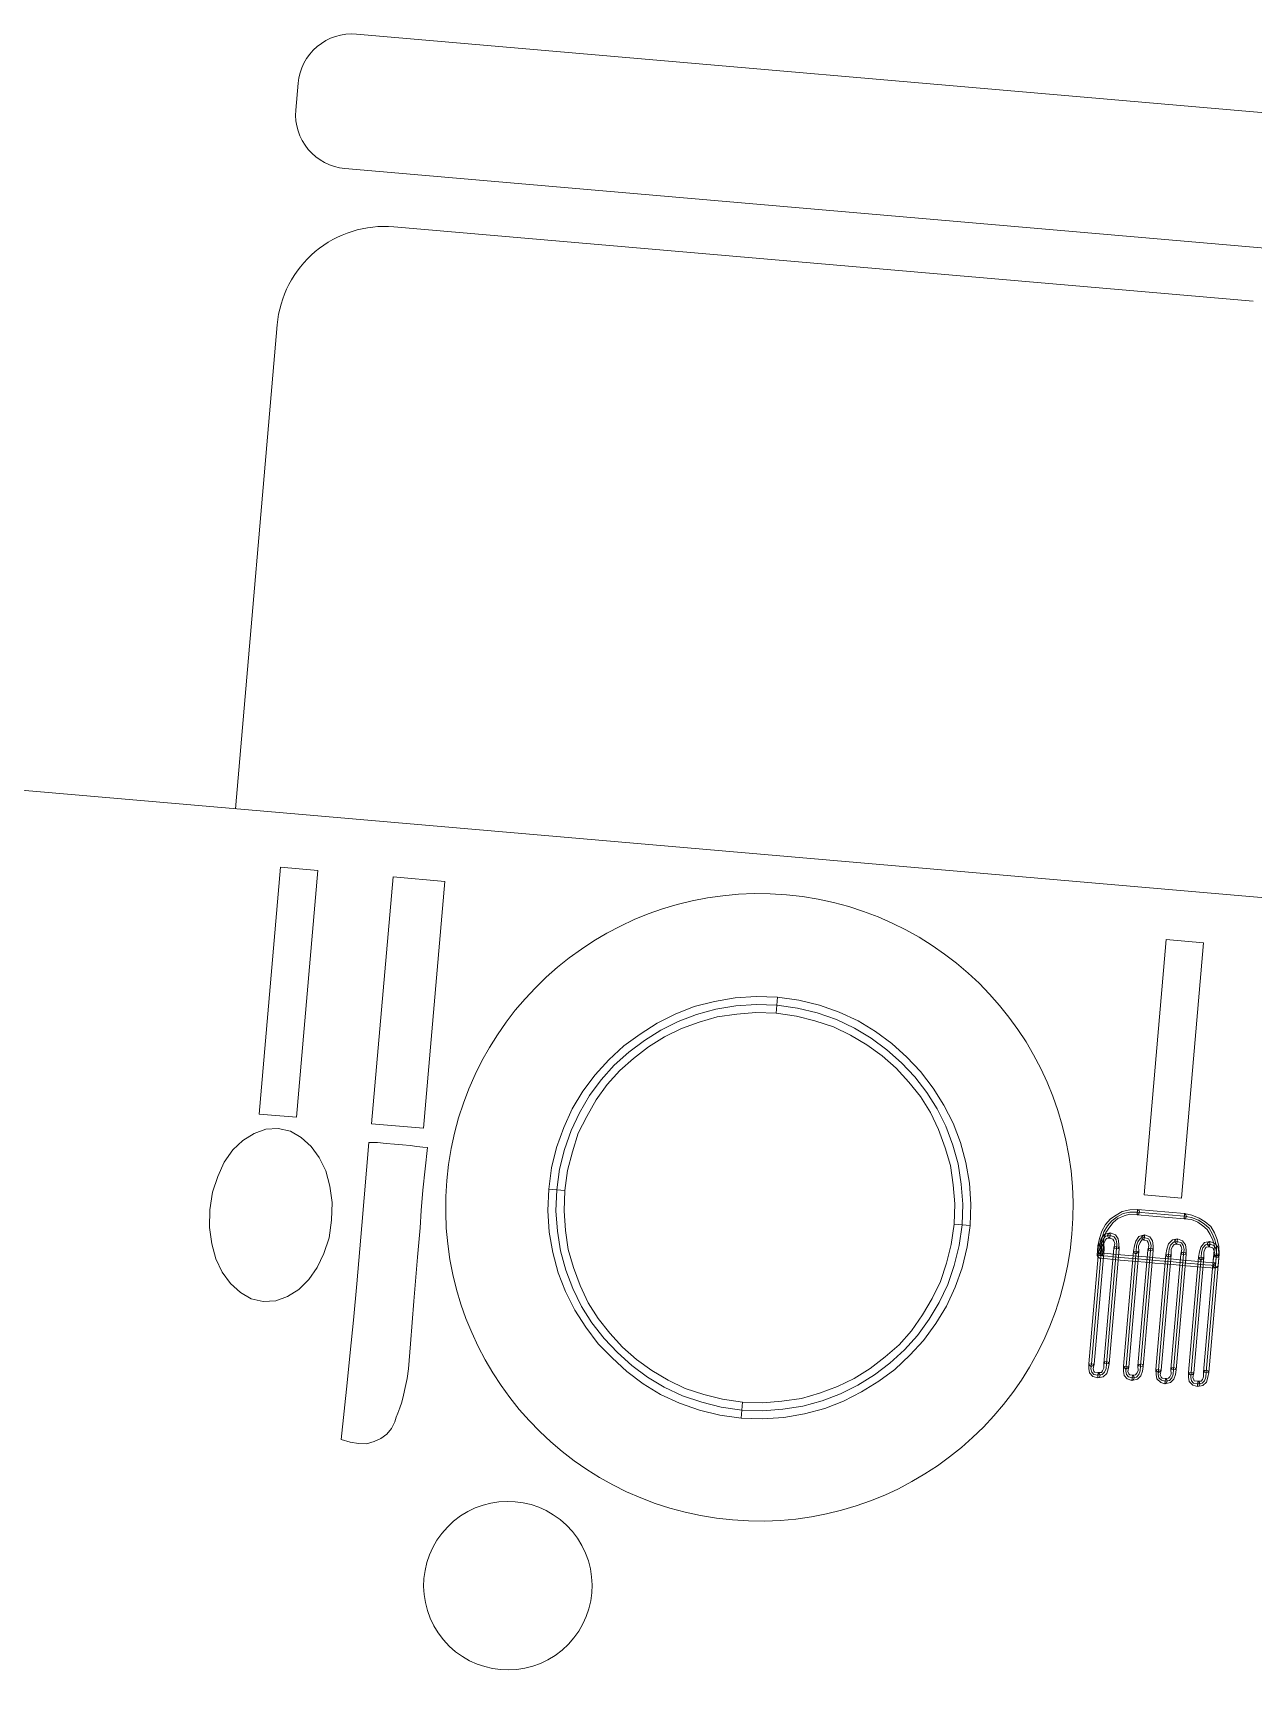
# Model space of a CAD drawing. Header units: millimetres. Extents: x 27 to 3754, y 31 to 1224.
# Drawn here: x 257 to 303.7, y 888.8 to 951.8 of the extents above; entities that cross this region are included whole.
import ezdxf

# ---------------------------------------------------------------- set-up
doc = ezdxf.new("R2010")
doc.units = ezdxf.units.MM
doc.layers.add('forniture', color=253, linetype='Continuous', lineweight=9)
doc.styles.add('DIM', font='Arial')

# ---------------------------------------------------------------- blocks, each defined once
blk = doc.blocks.new('b62', base_point=(157.3746, 791.9181))
at = {"layer": 'forniture'}
for p, q in [((306.377178, 948.571141), (269.386496, 951.772097)), ((267.153627, 949.89489), (267.064712, 948.867371)), ((305.932601, 943.433546), (268.941919, 946.634502)), ((303.699732, 941.556339), (270.819126, 944.401634)), ((266.353388, 940.64722), (264.75127, 922.132925)), ((369.558203, 913.063549), (201.045095, 927.645683)), ((266.478786, 919.895826), (265.660948, 910.444775)), ((267.90767, 919.772178), (266.478786, 919.895826)), ((266.478786, 919.895826), (266.478786, 919.895826)), ((267.089832, 910.321128), (267.90767, 919.772178)), ((270.785852, 919.523117), (269.968014, 910.072067)), ((272.765877, 919.351778), (270.785852, 919.523117)), ((270.785852, 919.523117), (270.785852, 919.523117)), ((271.948039, 909.900728), (272.765877, 919.351778)), ((300.377891, 917.12692), (299.531791, 907.349268)), ((301.806776, 917.003273), (300.377891, 917.12692)), ((300.377891, 917.12692), (300.377891, 917.12692)), ((300.960675, 907.225621), (301.806776, 917.003273)), ((283.08291, 914.757214), (282.30468, 914.557206)), ((283.876254, 914.894218), (283.08291, 914.757214)), ((284.682945, 914.947805), (283.876254, 914.894218)), ((284.676862, 914.639849), (283.910996, 914.582729)), ((285.476488, 914.611785), (284.676862, 914.639849)), ((285.502984, 914.917974), (284.682945, 914.947805)), ((285.449992, 914.305595), (285.502984, 914.917974)), ((285.502984, 914.917974), (285.449992, 914.305595)), ((286.269048, 914.50207), (285.476488, 914.611785)), ((285.476488, 914.611785), (285.476488, 914.611785)), ((286.315956, 914.806493), (285.502984, 914.917974)), ((285.502984, 914.917974), (285.502984, 914.917974)), ((287.101451, 914.615128), (286.315956, 914.806493)), ((287.859467, 914.343879), (287.101451, 914.615128)), ((281.580621, 914.270249), (280.892089, 913.918521)), ((281.700547, 913.99252), (281.034194, 913.659438)), ((282.30468, 914.557206), (281.580621, 914.270249)), ((282.402426, 914.260831), (281.700547, 913.99252)), ((283.139831, 914.464372), (282.402426, 914.260831)), ((282.500172, 913.964456), (283.196752, 914.171529)), ((283.910996, 914.582729), (283.139831, 914.464372)), ((283.196752, 914.171529), (283.945738, 914.271241)), ((283.945738, 914.271241), (284.670779, 914.331893)), ((284.670779, 914.331893), (285.449992, 914.305595)), ((285.449992, 914.305595), (285.449992, 914.305595)), ((285.449992, 914.305595), (286.222139, 914.197647)), ((286.222139, 914.197647), (286.925983, 914.013348)), ((287.013717, 914.314238), (286.269048, 914.50207)), ((286.925983, 914.013348), (287.646707, 913.786457)), ((287.753087, 914.065168), (287.013717, 914.314238)), ((288.444566, 913.73798), (287.753087, 914.065168)), ((288.591771, 914.013159), (287.859467, 914.343879)), ((289.255772, 913.606087), (288.591771, 914.013159)), ((280.239083, 913.502022), (279.625136, 913.061577)), ((280.892089, 913.918521), (280.239083, 913.502022)), ((281.034194, 913.659438), (280.403367, 913.261585)), ((280.56765, 913.021149), (281.176298, 913.400355)), ((281.176298, 913.400355), (281.820472, 913.714791)), ((281.820472, 913.714791), (282.500172, 913.964456)), ((287.646707, 913.786457), (288.297361, 913.462801)), ((288.297361, 913.462801), (288.924069, 913.100087)), ((289.089921, 913.353087), (288.444566, 913.73798)), ((289.689151, 912.910489), (289.089921, 913.353087)), ((289.873649, 913.141309), (289.255772, 913.606087)), ((279.625136, 913.061577), (279.043182, 912.515537)), ((279.809832, 912.819375), (279.251824, 912.312393)), ((280.403367, 913.261585), (279.809832, 912.819375)), ((279.994528, 912.577172), (280.56765, 913.021149)), ((288.924069, 913.100087), (289.504653, 912.679668)), ((290.242257, 912.410186), (289.689151, 912.910489)), ((290.445401, 912.618827), (289.873649, 913.141309)), ((279.043182, 912.515537), (278.5207, 911.943785)), ((279.251824, 912.312393), (278.751521, 911.759287)), ((278.982341, 911.57479), (279.460465, 912.109249)), ((279.460465, 912.109249), (279.994528, 912.577172)), ((289.504653, 912.679668), (290.039113, 912.201544)), ((290.039113, 912.201544), (290.527448, 911.665715)), ((290.751005, 911.87259), (290.242257, 912.410186)), ((290.974561, 912.079465), (290.445401, 912.618827)), ((278.5207, 911.943785), (278.055923, 911.325909)), ((278.751521, 911.759287), (278.308922, 911.160057)), ((278.561922, 910.994206), (278.982341, 911.57479)), ((290.527448, 911.665715), (290.973192, 911.113006)), ((291.213628, 911.277289), (290.751005, 911.87259)), ((291.454065, 911.441572), (290.974561, 912.079465)), ((278.055923, 911.325909), (277.647085, 910.641495)), ((278.308922, 911.160057), (277.922263, 910.49429)), ((278.197442, 910.347084), (278.561922, 910.994206)), ((290.973192, 911.113006), (291.352398, 910.504358)), ((291.611481, 910.646462), (291.213628, 911.277289)), ((291.870563, 910.788566), (291.454065, 911.441572)), ((265.660948, 910.444775), (267.089832, 910.321128)), ((277.647085, 910.641495), (277.31813, 909.929603)), ((277.922263, 910.49429), (277.596842, 909.823223)), ((277.875553, 909.716843), (278.197442, 910.347084)), ((291.352398, 910.504358), (291.666834, 909.860183)), ((291.944563, 909.980109), (291.611481, 910.646462)), ((292.222292, 910.100034), (291.870563, 910.788566)), ((265.473115, 909.700106), (265.038367, 909.429245)), ((265.919445, 909.867139), (265.473115, 909.700106)), ((266.394234, 909.88775), (265.919445, 909.867139)), ((266.858426, 909.785885), (266.394234, 909.88775)), ((266.394234, 909.88775), (266.394234, 909.88775)), ((267.269427, 909.544664), (266.858426, 909.785885)), ((269.968014, 910.072067), (271.948039, 909.900728)), ((277.31813, 909.929603), (277.046881, 909.171587)), ((277.596842, 909.823223), (277.347771, 909.083853)), ((277.648662, 908.996119), (277.875553, 909.716843)), ((291.666834, 909.860183), (291.914732, 909.160071)), ((292.211108, 909.257817), (291.944563, 909.980109)), ((292.507483, 909.355563), (292.222292, 910.100034)), ((264.657791, 909.071433), (264.32962, 908.606259)), ((265.038367, 909.429245), (264.657791, 909.071433)), ((267.651184, 909.203147), (267.269427, 909.544664)), ((267.964638, 908.785278), (267.651184, 909.203147)), ((269.773512, 908.299701), (269.865365, 909.361158)), ((269.865365, 909.361158), (270.193733, 909.353308)), ((270.193733, 909.353308), (270.520335, 909.325046)), ((270.520335, 909.325046), (270.846938, 909.296784)), ((270.846938, 909.296784), (271.153127, 909.270288)), ((271.153127, 909.270288), (271.438904, 909.245559)), ((271.438904, 909.245559), (271.702502, 909.202183)), ((271.702502, 909.202183), (271.927041, 909.182753)), ((271.927041, 909.182753), (272.110755, 909.166855)), ((272.110755, 909.166855), (272.019686, 908.352116)), ((277.046881, 909.171587), (276.855516, 908.386092)), ((277.347771, 909.083853), (277.159939, 908.339184)), ((277.464362, 908.292275), (277.648662, 908.996119)), ((291.914732, 909.160071), (292.123572, 908.483903)), ((292.416415, 908.540824), (292.211108, 909.257817)), ((292.709257, 908.597745), (292.507483, 909.355563)), ((264.32962, 908.606259), (264.076035, 908.05237)), ((268.208021, 908.270645), (267.964638, 908.785278)), ((272.019686, 908.352116), (271.928618, 907.537377)), ((276.855516, 908.386092), (276.744035, 907.57312)), ((277.159939, 908.339184), (277.050225, 907.546624)), ((292.123572, 908.483903), (292.223283, 907.734917)), ((292.534772, 907.769659), (292.416415, 908.540824)), ((292.846261, 907.804401), (292.709257, 908.597745)), ((264.076035, 908.05237), (263.880155, 907.452355)), ((268.362688, 907.681428), (268.208021, 908.270645)), ((268.452585, 907.056684), (268.362688, 907.681428)), ((269.589808, 906.176787), (269.773512, 908.299701)), ((277.356414, 907.520128), (277.464362, 908.292275)), ((292.223283, 907.734917), (292.283935, 907.009877)), ((292.591891, 907.003794), (292.534772, 907.769659)), ((292.899847, 906.99771), (292.846261, 907.804401)), ((263.880155, 907.452355), (263.781039, 906.782271)), ((268.43512, 906.379534), (268.452585, 907.056684)), ((271.928618, 907.537377), (271.861495, 906.761697)), ((276.744035, 907.57312), (276.714205, 906.753082)), ((276.744035, 907.57312), (276.744035, 907.57312)), ((276.744035, 907.57312), (277.356414, 907.520128)), ((277.356414, 907.520128), (276.744035, 907.57312)), ((277.050225, 907.546624), (277.022161, 906.746998)), ((277.330117, 906.740915), (277.356414, 907.520128)), ((277.356414, 907.520128), (277.356414, 907.520128)), ((299.531791, 907.349268), (300.960675, 907.225621)), ((263.781039, 906.782271), (263.763573, 906.105121)), ((271.861495, 906.761697), (271.823617, 906.086314)), ((276.714205, 906.753082), (276.766025, 905.925978)), ((277.022161, 906.746998), (277.077514, 905.96072)), ((277.389003, 905.995462), (277.330117, 906.740915)), ((292.283935, 907.009877), (292.257638, 906.230664)), ((292.563827, 906.204168), (292.591891, 907.003794)), ((292.870017, 906.177672), (292.899847, 906.99771)), ((298.239126, 906.432853), (298.056394, 906.222445)), ((298.457383, 906.57849), (298.239126, 906.432853)), ((298.295064, 906.366316), (298.492909, 906.51372)), ((298.351003, 906.299779), (298.528435, 906.448949)), ((298.696053, 906.722361), (298.457383, 906.57849)), ((298.492909, 906.51372), (298.729813, 906.637178)), ((298.528435, 906.448949), (298.763573, 906.551995)), ((298.988896, 906.779282), (298.696053, 906.722361)), ((298.729813, 906.637178), (298.98183, 906.697632)), ((298.763573, 906.551995), (298.974765, 906.615981)), ((298.974765, 906.615981), (299.260541, 906.591252)), ((298.98183, 906.697632), (299.269373, 906.693315)), ((299.278205, 906.795378), (298.988896, 906.779282)), ((299.278205, 906.795378), (299.260541, 906.591252)), ((299.260541, 906.591252), (299.325312, 906.626778)), ((299.260541, 906.591252), (299.260541, 906.591252)), ((299.260541, 906.591252), (299.260541, 906.591252)), ((299.260541, 906.591252), (301.056853, 906.435809)), ((299.269373, 906.693315), (301.065685, 906.537873)), ((299.278205, 906.795378), (299.278205, 906.795378)), ((299.33591, 906.749254), (299.278205, 906.795378)), ((299.278205, 906.795378), (299.278205, 906.795378)), ((301.074517, 906.639936), (299.278205, 906.795378)), ((299.325312, 906.626778), (299.351024, 906.686249)), ((299.351024, 906.686249), (299.33591, 906.749254)), ((301.074517, 906.639936), (301.056853, 906.435809)), ((301.056853, 906.435809), (301.121624, 906.471335)), ((301.056853, 906.435809), (301.056853, 906.435809)), ((301.056853, 906.435809), (301.056853, 906.435809)), ((301.056853, 906.435809), (301.34263, 906.41108)), ((301.065685, 906.537873), (301.349696, 906.49273)), ((301.074517, 906.639936), (301.074517, 906.639936)), ((301.132222, 906.593811), (301.074517, 906.639936)), ((301.074517, 906.639936), (301.074517, 906.639936)), ((301.356761, 906.574381), (301.074517, 906.639936)), ((301.121624, 906.471335), (301.147336, 906.530807)), ((301.147336, 906.530807), (301.132222, 906.593811)), ((301.349696, 906.49273), (301.607995, 906.388117)), ((301.635473, 906.468001), (301.356761, 906.574381)), ((301.869826, 906.324329), (301.635473, 906.468001)), ((263.763573, 906.105121), (263.85347, 905.480377)), ((268.336004, 905.70945), (268.43512, 906.379534)), ((269.397271, 903.95181), (269.589808, 906.176787)), ((271.823617, 906.086314), (271.726466, 904.963619)), ((276.766025, 905.925978), (276.904795, 905.153047)), ((277.077514, 905.96072), (277.197638, 905.209968)), ((277.49048, 905.266889), (277.389003, 905.995462)), ((292.257638, 906.230664), (292.14969, 905.458517)), ((292.257638, 906.230664), (292.257638, 906.230664)), ((292.870017, 906.177672), (292.257638, 906.230664)), ((292.257638, 906.230664), (292.870017, 906.177672)), ((292.454113, 905.411608), (292.563827, 906.204168)), ((292.758536, 905.3647), (292.870017, 906.177672)), ((292.870017, 906.177672), (292.870017, 906.177672)), ((297.910955, 905.967679), (297.824988, 905.687202)), ((298.024599, 905.855018), (297.886226, 905.681902)), ((297.906639, 905.680136), (297.99084, 905.940201)), ((298.056394, 906.222445), (297.910955, 905.967679)), ((297.988289, 905.67307), (298.070724, 905.912723)), ((297.99084, 905.940201), (298.134512, 906.174554)), ((298.234025, 905.898592), (298.024599, 905.855018)), ((298.225193, 905.796529), (298.058359, 905.769834)), ((298.070724, 905.912723), (298.21263, 906.126664)), ((298.169254, 905.863066), (298.12313, 905.805361)), ((298.169254, 905.863066), (298.12313, 905.805361)), ((298.12313, 905.805361), (298.158656, 905.74059)), ((298.12313, 905.805361), (298.158656, 905.74059)), ((298.134512, 906.174554), (298.295064, 906.366316)), ((298.234025, 905.898592), (298.169254, 905.863066)), ((298.234025, 905.898592), (298.169254, 905.863066)), ((298.21263, 906.126664), (298.351003, 906.299779)), ((298.216361, 905.694465), (298.234025, 905.898592)), ((298.216361, 905.694465), (298.225193, 905.796529)), ((298.225193, 905.796529), (298.234025, 905.898592)), ((298.384961, 905.741572), (298.225193, 905.796529)), ((298.225193, 905.796529), (298.225193, 905.796529)), ((298.225193, 905.796529), (298.225193, 905.796529)), ((298.225193, 905.796529), (298.225193, 905.796529)), ((298.225193, 905.796529), (298.225193, 905.796529)), ((298.225193, 905.796529), (298.225193, 905.796529)), ((298.432852, 905.81969), (298.234025, 905.898592)), ((298.234025, 905.898592), (298.234025, 905.898592)), ((298.234025, 905.898592), (298.234025, 905.898592)), ((298.234025, 905.898592), (298.234025, 905.898592)), ((298.542963, 905.666203), (298.432852, 905.81969)), ((299.543966, 905.826368), (299.332774, 905.762382)), ((299.479196, 905.790842), (299.433071, 905.733137)), ((299.479196, 905.790842), (299.433071, 905.733137)), ((299.543966, 905.826368), (299.479196, 905.790842)), ((299.543966, 905.826368), (299.479196, 905.790842)), ((299.526302, 905.622242), (299.543966, 905.826368)), ((299.535134, 905.724305), (299.543966, 905.826368)), ((299.742793, 905.747466), (299.543966, 905.826368)), ((299.543966, 905.826368), (299.543966, 905.826368)), ((299.543966, 905.826368), (299.543966, 905.826368)), ((299.543966, 905.826368), (299.543966, 905.826368)), ((301.34263, 906.41108), (301.580516, 906.308233)), ((301.580516, 906.308233), (301.774044, 906.168093)), ((301.607995, 906.388117), (301.821935, 906.246211)), ((301.774044, 906.168093), (301.94716, 906.02972)), ((301.821935, 906.246211), (302.013697, 906.085658)), ((302.080234, 906.141597), (301.869826, 906.324329)), ((301.94716, 906.02972), (302.053738, 905.835408)), ((302.013697, 906.085658), (302.138921, 905.869167)), ((302.053738, 905.835408), (302.15855, 905.620683)), ((302.224105, 905.902927), (302.080234, 906.141597)), ((302.138921, 905.869167), (302.241967, 905.63403)), ((302.325384, 905.647377), (302.224105, 905.902927)), ((263.85347, 905.480377), (264.009904, 904.911572)), ((268.140123, 905.109436), (268.336004, 905.70945)), ((277.197638, 905.209968), (277.401178, 904.472562)), ((277.697553, 904.570309), (277.49048, 905.266889)), ((292.14969, 905.458517), (291.963624, 904.73426)), ((292.264514, 904.646526), (292.454113, 905.411608)), ((292.565405, 904.558792), (292.758536, 905.3647)), ((297.791427, 905.299362), (297.409887, 900.890232)), ((297.89349, 905.29053), (297.51195, 900.8814)), ((297.614013, 900.872569), (297.995553, 905.281698)), ((297.759433, 905.404958), (297.727638, 905.03753)), ((297.824988, 905.687202), (297.759433, 905.404958)), ((297.805558, 905.462663), (297.759433, 905.404958)), ((297.759433, 905.404958), (297.759433, 905.404958)), ((297.759433, 905.404958), (297.759433, 905.404958)), ((297.759433, 905.404958), (297.96356, 905.387294)), ((297.829503, 905.501722), (297.791427, 905.299362)), ((297.791427, 905.299362), (297.791427, 905.299362)), ((297.791427, 905.299362), (297.791427, 905.299362)), ((297.791427, 905.299362), (297.826953, 905.234591)), ((297.995553, 905.281698), (297.791427, 905.299362)), ((297.868562, 905.477776), (297.805558, 905.462663)), ((297.826953, 905.234591), (297.884658, 905.188466)), ((297.886226, 905.681902), (297.829503, 905.501722)), ((297.829702, 905.028698), (297.861497, 905.396126)), ((297.861497, 905.396126), (297.906639, 905.680136)), ((297.928034, 905.452064), (297.868562, 905.477776)), ((297.884658, 905.188466), (297.949429, 905.223993)), ((297.911154, 905.494656), (297.89349, 905.29053)), ((297.96611, 905.654424), (297.911154, 905.494656)), ((297.96356, 905.387294), (297.928034, 905.452064)), ((297.931765, 905.019866), (297.96356, 905.387294)), ((297.949429, 905.223993), (297.995553, 905.281698)), ((297.96356, 905.387294), (297.988289, 905.67307)), ((297.96356, 905.387294), (297.96356, 905.387294)), ((297.96356, 905.387294), (297.96356, 905.387294)), ((298.058359, 905.769834), (297.96611, 905.654424)), ((298.36828, 905.311141), (297.98674, 900.902011)), ((297.992804, 905.48759), (298.045994, 905.626946)), ((297.995553, 905.281698), (297.992804, 905.48759)), ((297.995553, 905.281698), (297.995553, 905.281698)), ((297.995553, 905.281698), (297.995553, 905.281698)), ((298.045994, 905.626946), (298.092119, 905.684651)), ((298.088803, 900.893179), (298.470343, 905.302309)), ((298.092119, 905.684651), (298.216361, 905.694465)), ((298.158656, 905.74059), (298.216361, 905.694465)), ((298.158656, 905.74059), (298.216361, 905.694465)), ((298.190866, 900.884347), (298.572406, 905.293477)), ((298.216361, 905.694465), (298.216361, 905.694465)), ((298.216361, 905.694465), (298.33707, 905.663455)), ((298.216361, 905.694465), (298.216361, 905.694465)), ((298.216361, 905.694465), (298.216361, 905.694465)), ((298.33707, 905.663455), (298.372596, 905.598684)), ((298.40459, 905.493088), (298.36828, 905.311141)), ((298.414404, 905.368846), (298.36828, 905.311141)), ((298.36828, 905.311141), (298.36828, 905.311141)), ((298.36828, 905.311141), (298.36828, 905.311141)), ((298.36828, 905.311141), (298.572406, 905.293477)), ((298.372596, 905.598684), (298.40459, 905.493088)), ((298.45778, 905.632444), (298.384961, 905.741572)), ((298.477408, 905.383959), (298.414404, 905.368846)), ((298.48624, 905.486022), (298.45778, 905.632444)), ((298.470343, 905.302309), (298.48624, 905.486022)), ((298.53688, 905.358247), (298.477408, 905.383959)), ((298.572406, 905.293477), (298.53688, 905.358247)), ((298.567891, 905.478957), (298.542963, 905.666203)), ((298.572406, 905.293477), (298.567891, 905.478957)), ((298.572406, 905.293477), (298.572406, 905.293477)), ((298.572406, 905.293477), (298.572406, 905.293477)), ((299.120014, 905.204959), (298.738474, 900.79583)), ((299.222077, 905.196127), (298.840537, 900.786998)), ((298.942601, 900.778166), (299.324141, 905.187295)), ((299.158091, 905.407319), (299.120014, 905.204959)), ((299.120014, 905.204959), (299.120014, 905.204959)), ((299.120014, 905.204959), (299.120014, 905.204959)), ((299.120014, 905.204959), (299.15554, 905.140188)), ((299.324141, 905.187295), (299.120014, 905.204959)), ((299.214814, 905.5875), (299.158091, 905.407319)), ((299.332774, 905.762382), (299.214814, 905.5875)), ((299.239741, 905.400253), (299.222077, 905.196127)), ((299.294698, 905.560022), (299.239741, 905.400253)), ((299.278016, 905.12959), (299.324141, 905.187295)), ((299.388713, 905.695845), (299.294698, 905.560022)), ((299.678221, 905.238917), (299.294915, 900.809375)), ((299.321392, 905.393188), (299.374582, 905.532543)), ((299.324141, 905.187295), (299.321392, 905.393188)), ((299.324141, 905.187295), (299.324141, 905.187295)), ((299.324141, 905.187295), (299.324141, 905.187295)), ((299.374582, 905.532543), (299.444652, 905.629307)), ((299.535134, 905.724305), (299.388713, 905.695845)), ((299.396978, 900.800543), (299.780284, 905.230085)), ((299.433071, 905.733137), (299.468597, 905.668366)), ((299.433071, 905.733137), (299.468597, 905.668366)), ((299.444652, 905.629307), (299.526302, 905.622242)), ((299.468597, 905.668366), (299.526302, 905.622242)), ((299.468597, 905.668366), (299.526302, 905.622242)), ((299.499041, 900.791711), (299.882347, 905.221253)), ((299.526302, 905.622242), (299.535134, 905.724305)), ((299.526302, 905.622242), (299.526302, 905.622242)), ((299.526302, 905.622242), (299.647012, 905.591231)), ((299.526302, 905.622242), (299.526302, 905.622242)), ((299.526302, 905.622242), (299.526302, 905.622242)), ((299.694903, 905.669349), (299.535134, 905.724305)), ((299.535134, 905.724305), (299.535134, 905.724305)), ((299.535134, 905.724305), (299.535134, 905.724305)), ((299.535134, 905.724305), (299.535134, 905.724305)), ((299.535134, 905.724305), (299.535134, 905.724305)), ((299.535134, 905.724305), (299.535134, 905.724305)), ((299.647012, 905.591231), (299.682538, 905.52646)), ((299.714531, 905.420864), (299.678221, 905.238917)), ((299.724345, 905.296622), (299.678221, 905.238917)), ((299.678221, 905.238917), (299.678221, 905.238917)), ((299.678221, 905.238917), (299.678221, 905.238917)), ((299.678221, 905.238917), (299.882347, 905.221253)), ((299.682538, 905.52646), (299.714531, 905.420864)), ((299.767721, 905.56022), (299.694903, 905.669349)), ((299.78735, 905.311735), (299.724345, 905.296622)), ((299.852904, 905.59398), (299.742793, 905.747466)), ((299.796182, 905.413799), (299.767721, 905.56022)), ((299.780284, 905.230085), (299.796182, 905.413799)), ((299.846821, 905.286024), (299.78735, 905.311735)), ((299.882347, 905.221253), (299.846821, 905.286024)), ((299.877832, 905.406733), (299.852904, 905.59398)), ((299.882347, 905.221253), (299.877832, 905.406733)), ((299.882347, 905.221253), (299.882347, 905.221253)), ((299.882347, 905.221253), (299.882347, 905.221253)), ((300.401495, 905.279156), (300.363419, 905.076797)), ((300.459984, 905.47975), (300.401495, 905.279156)), ((300.617004, 905.630686), (300.459984, 905.47975)), ((300.483146, 905.272091), (300.465482, 905.067965)), ((300.538102, 905.431859), (300.483146, 905.272091)), ((300.650764, 905.545503), (300.538102, 905.431859)), ((300.564796, 905.265025), (300.61622, 905.383968)), ((300.567545, 905.059133), (300.564796, 905.265025)), ((300.61622, 905.383968), (300.684523, 905.46032)), ((300.806017, 905.676027), (300.617004, 905.630686)), ((300.797185, 905.573964), (300.650764, 905.545503)), ((300.684523, 905.46032), (300.788353, 905.4719)), ((300.741246, 905.640501), (300.695122, 905.582796)), ((300.741246, 905.640501), (300.695122, 905.582796)), ((300.695122, 905.582796), (300.730648, 905.518025)), ((300.695122, 905.582796), (300.730648, 905.518025)), ((300.730648, 905.518025), (300.788353, 905.4719)), ((300.730648, 905.518025), (300.788353, 905.4719)), ((300.806017, 905.676027), (300.741246, 905.640501)), ((300.806017, 905.676027), (300.741246, 905.640501)), ((300.788353, 905.4719), (300.806017, 905.676027)), ((300.788353, 905.4719), (300.797185, 905.573964)), ((300.788353, 905.4719), (300.788353, 905.4719)), ((300.788353, 905.4719), (300.909062, 905.440889)), ((300.788353, 905.4719), (300.788353, 905.4719)), ((300.788353, 905.4719), (300.788353, 905.4719)), ((300.797185, 905.573964), (300.806017, 905.676027)), ((300.956953, 905.519007), (300.797185, 905.573964)), ((300.797185, 905.573964), (300.797185, 905.573964)), ((300.797185, 905.573964), (300.797185, 905.573964)), ((300.797185, 905.573964), (300.797185, 905.573964)), ((300.797185, 905.573964), (300.797185, 905.573964)), ((300.797185, 905.573964), (300.797185, 905.573964)), ((301.004844, 905.597125), (300.806017, 905.676027)), ((300.806017, 905.676027), (300.806017, 905.676027)), ((300.806017, 905.676027), (300.806017, 905.676027)), ((300.806017, 905.676027), (300.806017, 905.676027)), ((300.909062, 905.440889), (300.944588, 905.376119)), ((300.976582, 905.270523), (300.940272, 905.088575)), ((300.944588, 905.376119), (300.976582, 905.270523)), ((301.029772, 905.409878), (300.956953, 905.519007)), ((301.0494, 905.161394), (300.986396, 905.146281)), ((301.114955, 905.443638), (301.004844, 905.597125)), ((301.058232, 905.263457), (301.029772, 905.409878)), ((301.042335, 905.079744), (301.058232, 905.263457)), ((301.108872, 905.135682), (301.0494, 905.161394)), ((301.139883, 905.256392), (301.114955, 905.443638)), ((301.144398, 905.070912), (301.139883, 905.256392)), ((301.646666, 905.171407), (301.608589, 904.969047)), ((301.703389, 905.351588), (301.646666, 905.171407)), ((301.841762, 905.524703), (301.703389, 905.351588)), ((301.728316, 905.164341), (301.710653, 904.960215)), ((301.783273, 905.324109), (301.728316, 905.164341)), ((301.875522, 905.43952), (301.783273, 905.324109)), ((301.809967, 905.157276), (301.863157, 905.296631)), ((301.812716, 904.951383), (301.809967, 905.157276)), ((302.051188, 905.568277), (301.841762, 905.524703)), ((301.863157, 905.296631), (301.909281, 905.354336)), ((302.042356, 905.466214), (301.875522, 905.43952)), ((301.909281, 905.354336), (302.033524, 905.364151)), ((301.986417, 905.532751), (301.940292, 905.475046)), ((301.986417, 905.532751), (301.940292, 905.475046)), ((301.940292, 905.475046), (301.975819, 905.410275)), ((301.940292, 905.475046), (301.975819, 905.410275)), ((301.975819, 905.410275), (302.033524, 905.364151)), ((301.975819, 905.410275), (302.033524, 905.364151)), ((302.051188, 905.568277), (301.986417, 905.532751)), ((302.051188, 905.568277), (301.986417, 905.532751)), ((302.033524, 905.364151), (302.051188, 905.568277)), ((302.033524, 905.364151), (302.042356, 905.466214)), ((302.033524, 905.364151), (302.033524, 905.364151)), ((302.033524, 905.364151), (302.154233, 905.33314)), ((302.033524, 905.364151), (302.033524, 905.364151)), ((302.033524, 905.364151), (302.033524, 905.364151)), ((302.042356, 905.466214), (302.051188, 905.568277)), ((302.202124, 905.411257), (302.042356, 905.466214)), ((302.042356, 905.466214), (302.042356, 905.466214)), ((302.042356, 905.466214), (302.042356, 905.466214)), ((302.042356, 905.466214), (302.042356, 905.466214)), ((302.042356, 905.466214), (302.042356, 905.466214)), ((302.042356, 905.466214), (302.042356, 905.466214)), ((302.250015, 905.489375), (302.051188, 905.568277)), ((302.051188, 905.568277), (302.051188, 905.568277)), ((302.051188, 905.568277), (302.051188, 905.568277)), ((302.051188, 905.568277), (302.051188, 905.568277)), ((302.154233, 905.33314), (302.189759, 905.268369)), ((302.15855, 905.620683), (302.22077, 905.389078)), ((302.221752, 905.162773), (302.185442, 904.980826)), ((302.189759, 905.268369), (302.221752, 905.162773)), ((302.22077, 905.389078), (302.196041, 905.103302)), ((302.274942, 905.302129), (302.202124, 905.411257)), ((302.241967, 905.63403), (302.302421, 905.382013)), ((302.360126, 905.335888), (302.250015, 905.489375)), ((302.303403, 905.155708), (302.274942, 905.302129)), ((302.302421, 905.382013), (302.298104, 905.09447)), ((302.384071, 905.374947), (302.325384, 905.647377)), ((302.385054, 905.148642), (302.360126, 905.335888)), ((302.400167, 905.085638), (302.384071, 905.374947)), ((264.009904, 904.911572), (264.253287, 904.39694)), ((267.560134, 904.110785), (267.888305, 904.575958)), ((267.888305, 904.575958), (268.140123, 905.109436)), ((271.726466, 904.963619), (271.581622, 903.289783)), ((276.904795, 905.153047), (277.104803, 904.374816)), ((277.947218, 903.890609), (277.697553, 904.570309)), ((291.963624, 904.73426), (291.738499, 904.033949)), ((292.017211, 903.927569), (292.264514, 904.646526)), ((292.295922, 903.821189), (292.565405, 904.558792)), ((297.773763, 905.095235), (297.727638, 905.03753)), ((297.727638, 905.03753), (297.82087, 904.926635)), ((297.727638, 905.03753), (297.763164, 904.972759)), ((297.82087, 904.926635), (297.727638, 905.03753)), ((297.727638, 905.03753), (297.931765, 905.019866)), ((297.763164, 904.972759), (297.82087, 904.926635)), ((297.838533, 905.130761), (297.773763, 905.095235)), ((297.82087, 904.926635), (297.943345, 904.916037)), ((297.952177, 905.0181), (297.829702, 905.028698)), ((297.961009, 905.120163), (297.838533, 905.130761)), ((297.838533, 905.130761), (297.931765, 905.019866)), ((297.931765, 905.019866), (297.838533, 905.130761)), ((297.943345, 904.916037), (298.127059, 904.900139)), ((298.135891, 905.002202), (297.952177, 905.0181)), ((298.144723, 905.104266), (297.961009, 905.120163)), ((298.127059, 904.900139), (298.351598, 904.880709)), ((298.36043, 904.982772), (298.135891, 905.002202)), ((298.369262, 905.084835), (298.144723, 905.104266)), ((298.351598, 904.880709), (298.616962, 904.857746)), ((298.625794, 904.959809), (298.36043, 904.982772)), ((298.634626, 905.061872), (298.369262, 905.084835)), ((298.616962, 904.857746), (298.923152, 904.83125)), ((298.931984, 904.933313), (298.625794, 904.959809)), ((298.940816, 905.035376), (298.634626, 905.061872)), ((298.923152, 904.83125), (299.249754, 904.802988)), ((299.258586, 904.905051), (298.931984, 904.933313)), ((299.267418, 905.007114), (298.940816, 905.035376)), ((299.15554, 905.140188), (299.213246, 905.094064)), ((299.213246, 905.094064), (299.278016, 905.12959)), ((299.249754, 904.802988), (299.576356, 904.774725)), ((299.585188, 904.876789), (299.258586, 904.905051)), ((299.59402, 904.978852), (299.267418, 905.007114)), ((299.576356, 904.774725), (299.943784, 904.74293)), ((299.952616, 904.844994), (299.585188, 904.876789)), ((299.961447, 904.947057), (299.59402, 904.978852)), ((299.943784, 904.74293), (300.290798, 904.712902)), ((300.29963, 904.814965), (299.952616, 904.844994)), ((300.308462, 904.917028), (299.961447, 904.947057)), ((300.363419, 905.076797), (299.981879, 900.667667)), ((300.465482, 905.067965), (300.083942, 900.658835)), ((300.186005, 900.650003), (300.567545, 905.059133)), ((300.290798, 904.712902), (300.637813, 904.682873)), ((300.646645, 904.784936), (300.29963, 904.814965)), ((300.655477, 904.887), (300.308462, 904.917028)), ((300.363419, 905.076797), (300.363419, 905.076797)), ((300.363419, 905.076797), (300.363419, 905.076797)), ((300.363419, 905.076797), (300.398945, 905.012026)), ((300.567545, 905.059133), (300.363419, 905.076797)), ((300.398945, 905.012026), (300.45665, 904.965901)), ((300.45665, 904.965901), (300.521421, 905.001427)), ((300.521421, 905.001427), (300.567545, 905.059133)), ((300.940272, 905.088575), (300.558732, 900.679446)), ((300.567545, 905.059133), (300.567545, 905.059133)), ((300.567545, 905.059133), (300.567545, 905.059133)), ((300.637813, 904.682873), (300.984828, 904.652845)), ((300.99366, 904.754908), (300.646645, 904.784936)), ((301.002492, 904.856971), (300.655477, 904.887)), ((300.660795, 900.670614), (301.042335, 905.079744)), ((300.762858, 900.661782), (301.144398, 905.070912)), ((300.986396, 905.146281), (300.940272, 905.088575)), ((300.940272, 905.088575), (300.940272, 905.088575)), ((300.940272, 905.088575), (300.940272, 905.088575)), ((300.940272, 905.088575), (301.144398, 905.070912)), ((300.984828, 904.652845), (301.31143, 904.624582)), ((301.320262, 904.726646), (300.99366, 904.754908)), ((301.329094, 904.828709), (301.002492, 904.856971)), ((301.144398, 905.070912), (301.108872, 905.135682)), ((301.144398, 905.070912), (301.144398, 905.070912)), ((301.144398, 905.070912), (301.144398, 905.070912)), ((301.608589, 904.969047), (301.227049, 900.559918)), ((301.31143, 904.624582), (301.597207, 904.599853)), ((301.606039, 904.701916), (301.320262, 904.726646)), ((301.614871, 904.803979), (301.329094, 904.828709)), ((301.710653, 904.960215), (301.329112, 900.551086)), ((301.431176, 900.542254), (301.812716, 904.951383)), ((301.597207, 904.599853), (301.862571, 904.57689)), ((301.871403, 904.678953), (301.606039, 904.701916)), ((301.608589, 904.969047), (301.608589, 904.969047)), ((301.608589, 904.969047), (301.608589, 904.969047)), ((301.608589, 904.969047), (301.644116, 904.904276)), ((301.812716, 904.951383), (301.608589, 904.969047)), ((301.880235, 904.781016), (301.614871, 904.803979)), ((301.644116, 904.904276), (301.701821, 904.858152)), ((301.701821, 904.858152), (301.766591, 904.893678)), ((301.766591, 904.893678), (301.812716, 904.951383)), ((302.185442, 904.980826), (301.803902, 900.571697)), ((301.812716, 904.951383), (301.812716, 904.951383)), ((301.812716, 904.951383), (301.812716, 904.951383)), ((301.862571, 904.57689), (302.08711, 904.55746)), ((302.095942, 904.659523), (301.871403, 904.678953)), ((302.104774, 904.761586), (301.880235, 904.781016)), ((301.905965, 900.562865), (302.287506, 904.971994)), ((302.008029, 900.554033), (302.389569, 904.963162)), ((302.08711, 904.55746), (302.250411, 904.543328)), ((302.259243, 904.645392), (302.095942, 904.659523)), ((302.268075, 904.747455), (302.104774, 904.761586)), ((302.196041, 905.103302), (302.15718, 904.654224)), ((302.15718, 904.654224), (302.268075, 904.747455)), ((302.268075, 904.747455), (302.15718, 904.654224)), ((302.15718, 904.654224), (302.192706, 904.589453)), ((302.231567, 905.038531), (302.185442, 904.980826)), ((302.185442, 904.980826), (302.185442, 904.980826)), ((302.185442, 904.980826), (302.185442, 904.980826)), ((302.185442, 904.980826), (302.389569, 904.963162)), ((302.192706, 904.589453), (302.250411, 904.543328)), ((302.196041, 905.103302), (302.196041, 905.103302)), ((302.196041, 905.103302), (302.196041, 905.103302)), ((302.196041, 905.103302), (302.231567, 905.038531)), ((302.400167, 905.085638), (302.196041, 905.103302)), ((302.294571, 905.053644), (302.231567, 905.038531)), ((302.231567, 905.038531), (302.289272, 904.992406)), ((302.250411, 904.543328), (302.268075, 904.747455)), ((302.250411, 904.543328), (302.361307, 904.63656)), ((302.361307, 904.63656), (302.250411, 904.543328)), ((302.250411, 904.543328), (302.315182, 904.578855)), ((302.298104, 905.09447), (302.259243, 904.645392)), ((302.259243, 904.645392), (302.259243, 904.645392)), ((302.287506, 904.971994), (302.303403, 905.155708)), ((302.289272, 904.992406), (302.354043, 905.027932)), ((302.354043, 905.027932), (302.294571, 905.053644)), ((302.315182, 904.578855), (302.361307, 904.63656)), ((302.354043, 905.027932), (302.400167, 905.085638)), ((302.389569, 904.963162), (302.354043, 905.027932)), ((302.361307, 904.63656), (302.400167, 905.085638)), ((302.389569, 904.963162), (302.385054, 905.148642)), ((302.389569, 904.963162), (302.389569, 904.963162)), ((302.389569, 904.963162), (302.389569, 904.963162)), ((302.400167, 905.085638), (302.400167, 905.085638)), ((302.400167, 905.085638), (302.400167, 905.085638)), ((264.253287, 904.39694), (264.564974, 903.958658)), ((264.564974, 903.958658), (264.946731, 903.617141)), ((267.177792, 903.732561), (267.560134, 904.110785)), ((269.277157, 902.56375), (269.397271, 903.95181)), ((277.104803, 904.374816), (277.391761, 903.650758)), ((277.401178, 904.472562), (277.669489, 903.770683)), ((291.738499, 904.033949), (291.414844, 903.383295)), ((291.690023, 903.23609), (292.017211, 903.927569)), ((264.946731, 903.617141), (265.357733, 903.375921)), ((265.357733, 903.375921), (265.821924, 903.274056)), ((265.821924, 903.274056), (266.296714, 903.294667)), ((266.296714, 903.294667), (266.743043, 903.461699)), ((266.743043, 903.461699), (267.177792, 903.732561)), ((271.581622, 903.289783), (271.460723, 901.655005)), ((277.391761, 903.650758), (277.741722, 902.941813)), ((277.669489, 903.770683), (278.000805, 903.083917)), ((278.259888, 903.226022), (277.947218, 903.890609)), ((291.414844, 903.383295), (291.05213, 902.756586)), ((291.965201, 903.088884), (292.295922, 903.821189)), ((277.741722, 902.941813), (278.158221, 902.288807)), ((278.000805, 903.083917), (278.398658, 902.45309)), ((278.639094, 902.617374), (278.259888, 903.226022)), ((291.05213, 902.756586), (290.629945, 902.15559)), ((291.30513, 902.590735), (291.690023, 903.23609)), ((291.558129, 902.424883), (291.965201, 903.088884)), ((269.148995, 901.320346), (269.277157, 902.56375)), ((278.158221, 902.288807), (278.637725, 901.650914)), ((278.398658, 902.45309), (278.861281, 901.85779)), ((279.084838, 902.064665), (278.639094, 902.617374)), ((279.573173, 901.528835), (279.084838, 902.064665)), ((290.629945, 902.15559), (290.15182, 901.62113)), ((290.860765, 901.971092), (291.30513, 902.590735)), ((291.091586, 901.786594), (291.558129, 902.424883)), ((271.460723, 901.655005), (271.377703, 900.695611)), ((278.637725, 901.650914), (279.166885, 901.111552)), ((278.861281, 901.85779), (279.370029, 901.320194)), ((280.107633, 901.050711), (279.573173, 901.528835)), ((290.15182, 901.62113), (289.617757, 901.153208)), ((289.802454, 900.911005), (290.360462, 901.417986)), ((290.360462, 901.417986), (290.860765, 901.971092)), ((290.569103, 901.214842), (291.091586, 901.786594)), ((269.027898, 900.158592), (269.148995, 901.320346)), ((279.166885, 901.111552), (279.738637, 900.58907)), ((279.370029, 901.320194), (279.923135, 900.819891)), ((279.923135, 900.819891), (280.522365, 900.377292)), ((280.688217, 900.630292), (280.107633, 901.050711)), ((289.617757, 901.153208), (289.044636, 900.709231)), ((289.208919, 900.468794), (289.802454, 900.911005)), ((289.98715, 900.668802), (290.569103, 901.214842)), ((297.409887, 900.890232), (297.409887, 900.890232)), ((297.409887, 900.890232), (297.409887, 900.890232)), ((297.409887, 900.890232), (297.445413, 900.825462)), ((297.614013, 900.872569), (297.409887, 900.890232)), ((297.409887, 900.890232), (297.414402, 900.704752)), ((297.445413, 900.825462), (297.503118, 900.779337)), ((297.51195, 900.8814), (297.496052, 900.697687)), ((297.503118, 900.779337), (297.567888, 900.814863)), ((297.567888, 900.814863), (297.614013, 900.872569)), ((297.577703, 900.690621), (297.614013, 900.872569)), ((297.614013, 900.872569), (297.614013, 900.872569)), ((297.614013, 900.872569), (297.614013, 900.872569)), ((298.032864, 900.959716), (297.98674, 900.902011)), ((297.98674, 900.902011), (297.98674, 900.902011)), ((297.98674, 900.902011), (297.991255, 900.716531)), ((297.98674, 900.902011), (297.98674, 900.902011)), ((297.98674, 900.902011), (298.190866, 900.884347)), ((298.095868, 900.97483), (298.032864, 900.959716)), ((298.072905, 900.709466), (298.088803, 900.893179)), ((298.15534, 900.949118), (298.095868, 900.97483)), ((298.154556, 900.7024), (298.190866, 900.884347)), ((298.190866, 900.884347), (298.15534, 900.949118)), ((298.190866, 900.884347), (298.190866, 900.884347)), ((298.190866, 900.884347), (298.190866, 900.884347)), ((298.738474, 900.79583), (298.738474, 900.79583)), ((298.738474, 900.79583), (298.738474, 900.79583)), ((298.738474, 900.79583), (298.774, 900.731059)), ((298.942601, 900.778166), (298.738474, 900.79583)), ((298.738474, 900.79583), (298.742989, 900.61035)), ((298.840537, 900.786998), (298.82464, 900.603284)), ((298.896476, 900.720461), (298.942601, 900.778166)), ((298.90629, 900.596219), (298.942601, 900.778166)), ((298.942601, 900.778166), (298.942601, 900.778166)), ((298.942601, 900.778166), (298.942601, 900.778166)), ((299.341039, 900.86708), (299.294915, 900.809375)), ((299.294915, 900.809375), (299.294915, 900.809375)), ((299.294915, 900.809375), (299.29943, 900.623895)), ((299.294915, 900.809375), (299.294915, 900.809375)), ((299.294915, 900.809375), (299.499041, 900.791711)), ((299.404043, 900.882194), (299.341039, 900.86708)), ((299.38108, 900.616829), (299.396978, 900.800543)), ((299.463515, 900.856482), (299.404043, 900.882194)), ((299.462731, 900.609764), (299.499041, 900.791711)), ((299.499041, 900.791711), (299.463515, 900.856482)), ((299.499041, 900.791711), (299.499041, 900.791711)), ((299.499041, 900.791711), (299.499041, 900.791711)), ((300.66786, 900.752265), (300.604856, 900.737151)), ((300.727332, 900.726553), (300.66786, 900.752265)), ((268.913866, 899.078489), (269.027898, 900.158592)), ((271.325495, 900.32995), (271.254641, 899.986468)), ((271.377703, 900.695611), (271.325495, 900.32995)), ((279.738637, 900.58907), (280.356514, 900.124293)), ((280.356514, 900.124293), (281.020515, 899.717221)), ((280.522365, 900.377292), (281.16772, 899.992399)), ((281.314925, 900.267578), (280.688217, 900.630292)), ((281.965579, 899.943923), (281.314925, 900.267578)), ((288.435988, 900.330024), (287.791814, 900.015588)), ((289.044636, 900.709231), (288.435988, 900.330024)), ((288.578092, 900.070941), (289.208919, 900.468794)), ((288.720196, 899.811859), (289.373202, 900.228358)), ((289.373202, 900.228358), (289.98715, 900.668802)), ((297.414402, 900.704752), (297.441096, 900.537918)), ((297.441096, 900.537918), (297.573386, 900.403078)), ((297.496052, 900.697687), (297.526279, 900.571678)), ((297.526279, 900.571678), (297.600864, 900.482962)), ((297.573386, 900.403078), (297.753567, 900.346355)), ((297.611462, 900.605438), (297.577703, 900.690621)), ((297.600864, 900.482962), (297.762399, 900.448418)), ((297.628342, 900.562846), (297.611462, 900.605438)), ((297.771231, 900.550481), (297.628342, 900.562846)), ((297.771231, 900.550481), (297.753567, 900.346355)), ((297.762399, 900.448418), (297.753567, 900.346355)), ((297.753567, 900.346355), (297.962992, 900.389929)), ((297.753567, 900.346355), (297.818338, 900.381881)), ((297.753567, 900.346355), (297.818338, 900.381881)), ((297.753567, 900.346355), (297.753567, 900.346355)), ((297.753567, 900.346355), (297.753567, 900.346355)), ((297.753567, 900.346355), (297.753567, 900.346355)), ((297.771231, 900.550481), (297.762399, 900.448418)), ((297.762399, 900.448418), (297.929233, 900.475112)), ((297.762399, 900.448418), (297.762399, 900.448418)), ((297.762399, 900.448418), (297.762399, 900.448418)), ((297.762399, 900.448418), (297.762399, 900.448418)), ((297.762399, 900.448418), (297.762399, 900.448418)), ((297.895473, 900.560296), (297.771231, 900.550481)), ((297.771231, 900.550481), (297.771231, 900.550481)), ((297.828936, 900.504357), (297.771231, 900.550481)), ((297.771231, 900.550481), (297.771231, 900.550481)), ((297.828936, 900.504357), (297.771231, 900.550481)), ((297.771231, 900.550481), (297.771231, 900.550481)), ((297.818338, 900.381881), (297.844049, 900.441353)), ((297.818338, 900.381881), (297.844049, 900.441353)), ((297.844049, 900.441353), (297.828936, 900.504357)), ((297.844049, 900.441353), (297.828936, 900.504357)), ((297.941597, 900.618001), (297.895473, 900.560296)), ((297.929233, 900.475112), (298.019715, 900.57011)), ((297.991255, 900.716531), (297.941597, 900.618001)), ((297.962992, 900.389929), (298.097833, 900.522219)), ((298.019715, 900.57011), (298.072905, 900.709466)), ((298.097833, 900.522219), (298.154556, 900.7024)), ((298.742989, 900.61035), (298.769683, 900.443516)), ((298.769683, 900.443516), (298.881561, 900.310442)), ((298.774, 900.731059), (298.831705, 900.684935)), ((298.82464, 900.603284), (298.854867, 900.477275)), ((298.831705, 900.684935), (298.896476, 900.720461)), ((298.854867, 900.477275), (298.929452, 900.388559)), ((298.881561, 900.310442), (299.061742, 900.253719)), ((298.94005, 900.511035), (298.90629, 900.596219)), ((298.929452, 900.388559), (299.070574, 900.355782)), ((298.977343, 900.466677), (298.94005, 900.511035)), ((299.079406, 900.457845), (298.977343, 900.466677)), ((299.079406, 900.457845), (299.061742, 900.253719)), ((299.070574, 900.355782), (299.061742, 900.253719)), ((299.061742, 900.253719), (299.271167, 900.297293)), ((299.061742, 900.253719), (299.126513, 900.289245)), ((299.061742, 900.253719), (299.126513, 900.289245)), ((299.061742, 900.253719), (299.061742, 900.253719)), ((299.061742, 900.253719), (299.061742, 900.253719)), ((299.061742, 900.253719), (299.061742, 900.253719)), ((299.079406, 900.457845), (299.070574, 900.355782)), ((299.070574, 900.355782), (299.237408, 900.382476)), ((299.070574, 900.355782), (299.070574, 900.355782)), ((299.070574, 900.355782), (299.070574, 900.355782)), ((299.070574, 900.355782), (299.070574, 900.355782)), ((299.070574, 900.355782), (299.070574, 900.355782)), ((299.203648, 900.46766), (299.079406, 900.457845)), ((299.079406, 900.457845), (299.079406, 900.457845)), ((299.137111, 900.411721), (299.079406, 900.457845)), ((299.079406, 900.457845), (299.079406, 900.457845)), ((299.137111, 900.411721), (299.079406, 900.457845)), ((299.079406, 900.457845), (299.079406, 900.457845)), ((299.126513, 900.289245), (299.152224, 900.348716)), ((299.126513, 900.289245), (299.152224, 900.348716)), ((299.152224, 900.348716), (299.137111, 900.411721)), ((299.152224, 900.348716), (299.137111, 900.411721)), ((299.249772, 900.525365), (299.203648, 900.46766)), ((299.237408, 900.382476), (299.32789, 900.477474)), ((299.29943, 900.623895), (299.249772, 900.525365)), ((299.271167, 900.297293), (299.406008, 900.429583)), ((299.32789, 900.477474), (299.38108, 900.616829)), ((299.406008, 900.429583), (299.462731, 900.609764)), ((299.981879, 900.667667), (299.981879, 900.667667)), ((299.981879, 900.667667), (299.981879, 900.667667)), ((299.981879, 900.667667), (300.017405, 900.602897)), ((300.186005, 900.650003), (299.981879, 900.667667)), ((299.981879, 900.667667), (299.986394, 900.482187)), ((299.986394, 900.482187), (300.013088, 900.315353)), ((300.013088, 900.315353), (300.165791, 900.178746)), ((300.017405, 900.602897), (300.07511, 900.556772)), ((300.083942, 900.658835), (300.068044, 900.475122)), ((300.068044, 900.475122), (300.098271, 900.349113)), ((300.07511, 900.556772), (300.13988, 900.592298)), ((300.098271, 900.349113), (300.193269, 900.258631)), ((300.13988, 900.592298), (300.186005, 900.650003)), ((300.149695, 900.468056), (300.186005, 900.650003)), ((300.183455, 900.382873), (300.149695, 900.468056)), ((300.165791, 900.178746), (300.325559, 900.12379)), ((300.220747, 900.338515), (300.183455, 900.382873)), ((300.186005, 900.650003), (300.186005, 900.650003)), ((300.186005, 900.650003), (300.186005, 900.650003)), ((300.193269, 900.258631), (300.334391, 900.225853)), ((300.343223, 900.327916), (300.220747, 900.338515)), ((300.343223, 900.327916), (300.325559, 900.12379)), ((300.334391, 900.225853), (300.325559, 900.12379)), ((300.325559, 900.12379), (300.534984, 900.167364)), ((300.325559, 900.12379), (300.39033, 900.159316)), ((300.325559, 900.12379), (300.39033, 900.159316)), ((300.325559, 900.12379), (300.325559, 900.12379)), ((300.325559, 900.12379), (300.325559, 900.12379)), ((300.325559, 900.12379), (300.325559, 900.12379)), ((300.343223, 900.327916), (300.334391, 900.225853)), ((300.334391, 900.225853), (300.501225, 900.252547)), ((300.334391, 900.225853), (300.334391, 900.225853)), ((300.334391, 900.225853), (300.334391, 900.225853)), ((300.334391, 900.225853), (300.334391, 900.225853)), ((300.334391, 900.225853), (300.334391, 900.225853)), ((300.467465, 900.337731), (300.343223, 900.327916)), ((300.343223, 900.327916), (300.343223, 900.327916)), ((300.400928, 900.281792), (300.343223, 900.327916)), ((300.343223, 900.327916), (300.343223, 900.327916)), ((300.400928, 900.281792), (300.343223, 900.327916)), ((300.343223, 900.327916), (300.343223, 900.327916)), ((300.39033, 900.159316), (300.416041, 900.218788)), ((300.39033, 900.159316), (300.416041, 900.218788)), ((300.416041, 900.218788), (300.400928, 900.281792)), ((300.416041, 900.218788), (300.400928, 900.281792)), ((300.513589, 900.395436), (300.467465, 900.337731)), ((300.501225, 900.252547), (300.591707, 900.347545)), ((300.563247, 900.493966), (300.513589, 900.395436)), ((300.534984, 900.167364), (300.669825, 900.299654)), ((300.604856, 900.737151), (300.558732, 900.679446)), ((300.558732, 900.679446), (300.558732, 900.679446)), ((300.558732, 900.679446), (300.563247, 900.493966)), ((300.558732, 900.679446), (300.558732, 900.679446)), ((300.558732, 900.679446), (300.762858, 900.661782)), ((300.591707, 900.347545), (300.644897, 900.486901)), ((300.644897, 900.486901), (300.660795, 900.670614)), ((300.669825, 900.299654), (300.726548, 900.479835)), ((300.726548, 900.479835), (300.762858, 900.661782)), ((300.762858, 900.661782), (300.727332, 900.726553)), ((300.762858, 900.661782), (300.762858, 900.661782)), ((300.762858, 900.661782), (300.762858, 900.661782)), ((301.227049, 900.559918), (301.227049, 900.559918)), ((301.227049, 900.559918), (301.227049, 900.559918)), ((301.227049, 900.559918), (301.262575, 900.495147)), ((301.431176, 900.542254), (301.227049, 900.559918)), ((301.227049, 900.559918), (301.231564, 900.374437)), ((301.231564, 900.374437), (301.258259, 900.207604)), ((301.258259, 900.207604), (301.390549, 900.072763)), ((301.262575, 900.495147), (301.32028, 900.449022)), ((301.329112, 900.551086), (301.313215, 900.367372)), ((301.313215, 900.367372), (301.343442, 900.241363)), ((301.32028, 900.449022), (301.385051, 900.484549)), ((301.343442, 900.241363), (301.418027, 900.152647)), ((301.385051, 900.484549), (301.431176, 900.542254)), ((301.394866, 900.360306), (301.431176, 900.542254)), ((301.428625, 900.275123), (301.394866, 900.360306)), ((301.418027, 900.152647), (301.579562, 900.118103)), ((301.445505, 900.232531), (301.428625, 900.275123)), ((301.431176, 900.542254), (301.431176, 900.542254)), ((301.431176, 900.542254), (301.431176, 900.542254)), ((301.588394, 900.220167), (301.445505, 900.232531)), ((301.588394, 900.220167), (301.57073, 900.01604)), ((301.579562, 900.118103), (301.57073, 900.01604)), ((301.588394, 900.220167), (301.579562, 900.118103)), ((301.579562, 900.118103), (301.746395, 900.144798)), ((301.579562, 900.118103), (301.579562, 900.118103)), ((301.579562, 900.118103), (301.579562, 900.118103)), ((301.579562, 900.118103), (301.579562, 900.118103)), ((301.579562, 900.118103), (301.579562, 900.118103)), ((301.712636, 900.229981), (301.588394, 900.220167)), ((301.588394, 900.220167), (301.588394, 900.220167)), ((301.646099, 900.174042), (301.588394, 900.220167)), ((301.588394, 900.220167), (301.588394, 900.220167)), ((301.646099, 900.174042), (301.588394, 900.220167)), ((301.588394, 900.220167), (301.588394, 900.220167)), ((301.661212, 900.111038), (301.646099, 900.174042)), ((301.661212, 900.111038), (301.646099, 900.174042)), ((301.75876, 900.287686), (301.712636, 900.229981)), ((301.746395, 900.144798), (301.836878, 900.239795)), ((301.808417, 900.386216), (301.75876, 900.287686)), ((301.780155, 900.059614), (301.914996, 900.191904)), ((301.850027, 900.629402), (301.803902, 900.571697)), ((301.803902, 900.571697), (301.803902, 900.571697)), ((301.803902, 900.571697), (301.808417, 900.386216)), ((301.803902, 900.571697), (301.803902, 900.571697)), ((301.803902, 900.571697), (302.008029, 900.554033)), ((301.836878, 900.239795), (301.890068, 900.379151)), ((301.913031, 900.644515), (301.850027, 900.629402)), ((301.890068, 900.379151), (301.905965, 900.562865)), ((301.972503, 900.618803), (301.913031, 900.644515)), ((301.914996, 900.191904), (301.971718, 900.372085)), ((301.971718, 900.372085), (302.008029, 900.554033)), ((302.008029, 900.554033), (301.972503, 900.618803)), ((302.008029, 900.554033), (302.008029, 900.554033)), ((302.008029, 900.554033), (302.008029, 900.554033)), ((271.18732, 899.683812), (271.123532, 899.42198)), ((271.254641, 899.986468), (271.18732, 899.683812)), ((281.020515, 899.717221), (281.752819, 899.3865)), ((281.16772, 899.992399), (281.859199, 899.665212)), ((281.859199, 899.665212), (282.598569, 899.416141)), ((282.686303, 899.717032), (281.965579, 899.943923)), ((283.390147, 899.532732), (282.686303, 899.717032)), ((284.162294, 899.424784), (283.390147, 899.532732)), ((286.415533, 899.55885), (285.666547, 899.459139)), ((287.112113, 899.765923), (286.415533, 899.55885)), ((287.791814, 900.015588), (287.112113, 899.765923)), ((287.20986, 899.469548), (287.911739, 899.737859)), ((287.911739, 899.737859), (288.578092, 900.070941)), ((288.031664, 899.46013), (288.720196, 899.811859)), ((301.390549, 900.072763), (301.57073, 900.01604)), ((301.57073, 900.01604), (301.780155, 900.059614)), ((301.57073, 900.01604), (301.6355, 900.051566)), ((301.57073, 900.01604), (301.6355, 900.051566)), ((301.57073, 900.01604), (301.57073, 900.01604)), ((301.57073, 900.01604), (301.57073, 900.01604)), ((301.57073, 900.01604), (301.57073, 900.01604)), ((301.6355, 900.051566), (301.661212, 900.111038)), ((301.6355, 900.051566), (301.661212, 900.111038)), ((268.799835, 897.998386), (268.913866, 899.078489)), ((270.963962, 899.003913), (270.909006, 898.844145)), ((271.042864, 899.20274), (270.963962, 899.003913)), ((271.123532, 899.42198), (271.042864, 899.20274)), ((281.752819, 899.3865), (282.510835, 899.115251)), ((282.510835, 899.115251), (283.29633, 898.923886)), ((282.598569, 899.416141), (283.343238, 899.228309)), ((283.29633, 898.923886), (284.109302, 898.812405)), ((283.343238, 899.228309), (284.135798, 899.118595)), ((284.109302, 898.812405), (284.162294, 899.424784)), ((284.162294, 899.424784), (284.109302, 898.812405)), ((284.135798, 899.118595), (284.935424, 899.090531)), ((284.162294, 899.424784), (284.162294, 899.424784)), ((284.941507, 899.398487), (284.162294, 899.424784)), ((284.935424, 899.090531), (285.701289, 899.14765)), ((285.666547, 899.459139), (284.941507, 899.398487)), ((285.701289, 899.14765), (286.472454, 899.266008)), ((285.736032, 898.836161), (286.529376, 898.973165)), ((286.472454, 899.266008), (287.20986, 899.469548)), ((286.529376, 898.973165), (287.307606, 899.173173)), ((287.307606, 899.173173), (288.031664, 899.46013)), ((270.727256, 898.407432), (270.544525, 898.197024)), ((270.852283, 898.663964), (270.727256, 898.407432)), ((270.909006, 898.844145), (270.852283, 898.663964)), ((270.852283, 898.663964), (270.852283, 898.663964)), ((284.109302, 898.812405), (284.109302, 898.812405)), ((284.109302, 898.812405), (284.92934, 898.782575)), ((284.92934, 898.782575), (285.736032, 898.836161)), ((269.139784, 897.886707), (268.799835, 897.998386)), ((269.46462, 897.838032), (269.139784, 897.886707)), ((269.772576, 897.831948), (269.46462, 897.838032)), ((270.067185, 897.909282), (269.772576, 897.831948)), ((270.324501, 898.030974), (270.067185, 897.909282)), ((270.544525, 898.197024), (270.324501, 898.030974))]:
    blk.add_line(p, q, dxfattribs=at)
for centre, major_axis, start_param, end_param in [((269.208665, 949.717059), (-1.327386, 1.578877), 5.497787144, 7.068583471), ((269.11975, 948.68954), (-1.327386, 1.578877), 0.785398163, 2.35619449), ((270.463464, 940.291558), (-2.654772, 3.157753), 5.497787144, 7.068583471)]:
    blk.add_ellipse(centre, major_axis=major_axis, ratio=1, start_param=start_param, end_param=end_param, dxfattribs=at)
for centre, major_axis in [((284.807026, 906.875396), (1.031753, 11.962111)), ((275.180551, 892.399035), (2.467326, 2.074319))]:
    blk.add_ellipse(centre, major_axis=major_axis, ratio=1, dxfattribs=at)
at = {"layer": 'forniture', "style": 'DIM', "flags": 1}
for tag, p, height in [('XVALUE', (266.677508, 871.595856), 0.000107), ('YVALUE', (266.677508, 871.595856), 0.000107), ('XVALUE', (279.133453, 861.968266), 0.000152), ('YVALUE', (279.133453, 861.968266), 0.000152)]:
    blk.add_attdef(tag, p, '', height=height, rotation=265.05428, dxfattribs=at)

msp = doc.modelspace()

# ---------------------------------------------------------------- block references
at = {"linetype": 'ByBlock'}
msp.add_blockref('b62', (157.375, 791.918), dxfattribs=at)

doc.saveas('drawing.dxf')
